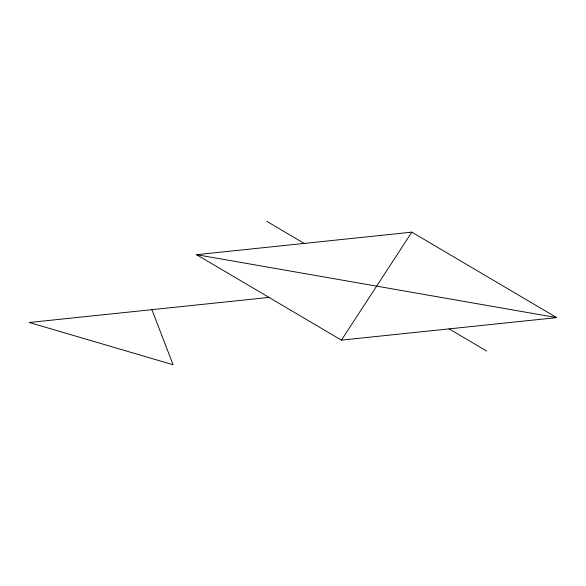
<?xml version="1.0" encoding="UTF-8"?>
<svg xmlns="http://www.w3.org/2000/svg" width="586" height="586" viewBox="0 0 586 586"><rect width="100%" height="100%" fill="white"/><g stroke="black" fill="none" stroke-linecap="round" stroke-linejoin="round"><path stroke-width="0.88" d="M341.426 340.136L411.841 232.151L556.7 317.612L341.426 340.136L196.566 254.676L411.841 232.151M268.996 297.41L29.3 322.49L173.082 364.741L151.891 309.664M196.566 254.676L556.7 317.612M266.645 221.259L304.207 243.417M449.066 328.871L486.622 351.029"/></g></svg>
